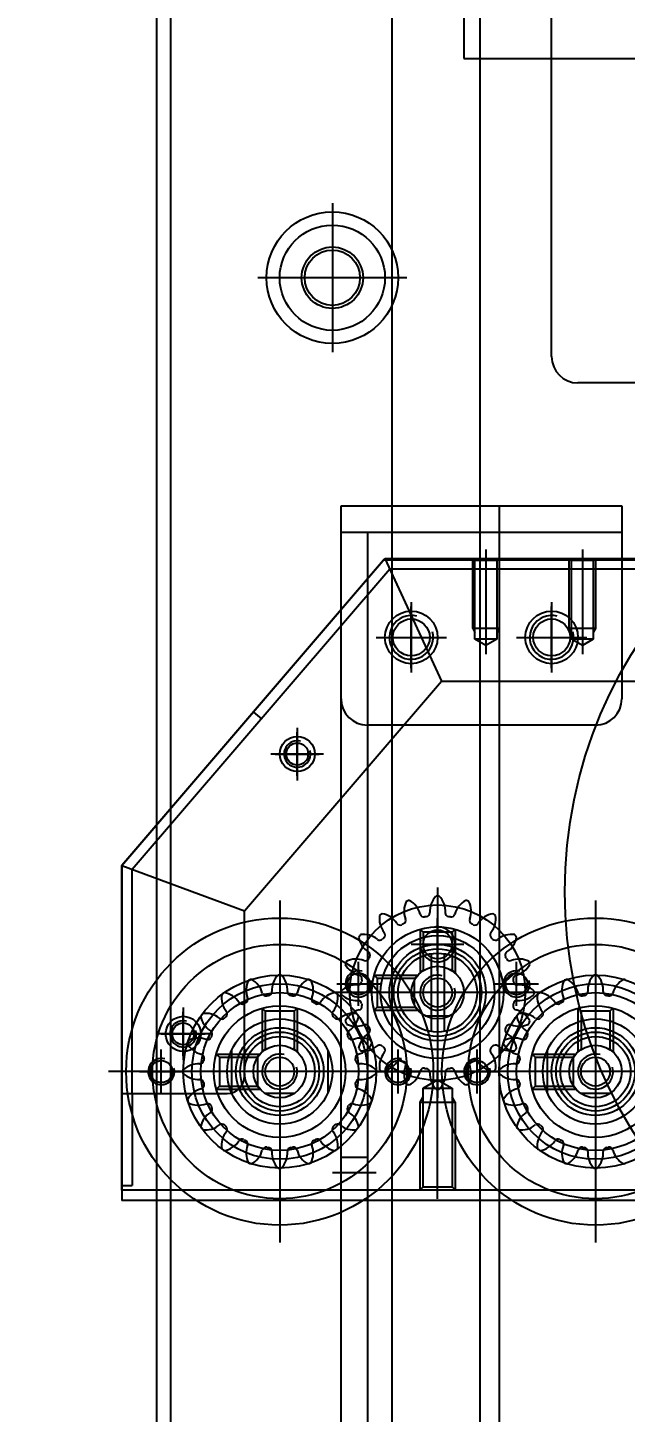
# Model space of a CAD drawing. Header units: inches. Extents: x 0 to 77285, y -118 to 40065.
# Drawn here: x 14636.9 to 14705, y 25971.2 to 26129.1 of the extents above; entities that cross this region are included whole.
import ezdxf

# ---------------------------------------------------------------- set-up
doc = ezdxf.new("R2010")
doc.units = ezdxf.units.IN
doc.header["$LTSCALE"] = 5
doc.header["$MEASUREMENT"] = 0
doc.layers.add('A', color=8, linetype='Continuous')
doc.styles.add('SCI', font='')
doc.styles.get('SCI').set_extended_font_data('Gulim')
doc.dimstyles.new('SCH', dxfattribs={"dimtxt": 2.5, "dimasz": 2, "dimexe": 1.25, "dimexo": 0.625, "dimtad": 1, "dimdec": 8, "dimtxsty": 'SCI', "dimcen": 2.5, "dimclrd": 4, "dimclre": 4, "dimclrt": 7, "dimadec": 8, "dimazin": 2, "dimtfac": 1, "dimtdec": 8, "dimtmove": 0, "dimatfit": 3, "dimfxl": 1, "dimarcsym": 0})

# ---------------------------------------------------------------- blocks, each defined once
blk = doc.blocks.new('A$Cc399747e')
at = {"ltscale": 5}
for p, q in [((2630.19, 1381), (2630.19, 71)), ((2631.79, 1381), (2631.79, 71)), ((2604.99, 71), (2604.99, 1111)), ((2594.99, 71), (2594.99, 1096)), ((2611.79, 167.5), (2611.79, 184.5)), ((2603.29, 176), (2620.29, 176)), ((2596.79, 151), (2263.79, 151)), ((2596.79, 76), (2596.79, 151))]:
    blk.add_line(p, q, dxfattribs=at)
at = {"ltscale": 1.5}
for p, q in [((2607.79, 205), (2607.79, 342)), ((2610.79, 342), (2610.79, 202)), ((2592.79, 202), (2592.79, 337)), ((2611.79, 278), (2606.79, 278)), ((2610.79, 276.25), (2607.79, 276.25)), ((2599.79, 255), (2599.79, 249)), ((2596.79, 252), (2602.79, 252)), ((2581.79, 227), (2592.79, 227)), ((2592.79, 227), (2607.79, 227)), ((2578.79, 202), (2578.79, 224)), ((2586.79, 213), (2586.79, 221)), ((2602.79, 213), (2602.79, 221)), ((2590.79, 217), (2582.79, 217)), ((2606.79, 217), (2598.79, 217)), ((2592.79, 205), (2578.79, 205)), ((2610.79, 205), (2592.79, 205)), ((2610.79, 202), (2578.79, 202))]:
    blk.add_line(p, q, dxfattribs=at)
for p, q in [((2581.79, 247), (2581.79, 286)), ((2617.79, 247), (2617.79, 286)), ((2599.79, 281), (2599.79, 266.45)), ((1627.79, 280), (2635.79, 280)), ((2581.79, 253.5), (2581.79, 279.5)), ((2581.79, 253.5), (2581.79, 279.5)), ((2598.14, 279.65), (2597.79, 280)), ((2597.79, 270), (2597.79, 280)), ((2601.44, 279.65), (2598.14, 279.65)), ((2598.14, 268.4), (2598.14, 279.65)), ((2601.79, 280), (2601.44, 279.65)), ((2601.44, 279.65), (2601.44, 268.4)), ((2601.79, 280), (2601.79, 270)), ((2617.79, 253.5), (2617.79, 279.5)), ((2617.79, 253.5), (2617.79, 279.5)), ((2635.79, 279.5), (2634.59, 279.5)), ((2634.59, 269), (2634.59, 279.5)), ((2635.79, 280), (2635.79, 243)), ((2635.79, 279.5), (2635.79, 243)), ((2581.79, 254.5), (2581.79, 278.5)), ((2617.79, 254.5), (2617.79, 278.5)), ((2597.79, 270), (2598.14, 269.39)), ((2601.79, 270), (2597.79, 270)), ((2601.79, 270), (2601.44, 269.39)), ((2580.13, 269), (2583.45, 269)), ((2589.02, 268.5), (2584.03, 268.5)), ((2584.38, 268.15), (2584.03, 268.5)), ((2587.29, 264.1), (2587.29, 268.9)), ((2589.02, 268.5), (2588.67, 268.15)), ((2595.29, 269), (2595.29, 264)), ((2599.79, 267.45), (2598.14, 268.4)), ((2601.44, 268.4), (2598.14, 268.4)), ((2599.79, 245.5), (2599.79, 269.5)), ((2601.44, 268.4), (2599.79, 267.45)), ((2604.29, 269), (2604.29, 264)), ((2612.29, 264.1), (2612.29, 268.9)), ((2616.13, 269), (2619.45, 269)), ((2625.02, 268.5), (2620.03, 268.5)), ((2620.38, 268.15), (2620.03, 268.5)), ((2623.29, 264.1), (2623.29, 268.9)), ((2635.79, 269), (2623.79, 269)), ((2625.02, 268.5), (2624.67, 268.15)), ((2631.29, 269), (2631.29, 264)), ((2634.59, 269), (2634.59, 243.44)), ((2584.29, 268.16), (2584.29, 264.84)), ((2584.38, 268.02), (2584.38, 268.15)), ((2588.67, 268.15), (2584.38, 268.15)), ((2588.67, 264.85), (2588.67, 268.15)), ((2620.29, 268.16), (2620.29, 264.84)), ((2620.38, 268.02), (2620.38, 268.15)), ((2624.67, 268.15), (2620.38, 268.15)), ((2621.79, 267), (2621.79, 248.18)), ((2624.67, 264.85), (2624.67, 268.15)), ((2562.29, 266.5), (2601.29, 266.5)), ((2568.79, 266.5), (2594.79, 266.5)), ((2568.79, 266.5), (2594.79, 266.5)), ((2569.79, 266.5), (2593.79, 266.5)), ((2597.79, 266.5), (2592.79, 266.5)), ((2598.29, 266.5), (2637.29, 266.5)), ((2606.79, 266.5), (2601.79, 266.5)), ((2604.79, 266.5), (2630.79, 266.5)), ((2604.79, 266.5), (2630.79, 266.5)), ((2605.79, 266.5), (2629.79, 266.5)), ((2633.79, 266.5), (2628.79, 266.5)), ((2628.79, 259.2), (2628.79, 265.2)), ((2579.79, 259.27), (2579.79, 264.26)), ((2580.14, 263.91), (2579.79, 264.26)), ((2580.14, 263.91), (2580.27, 263.91)), ((2580.14, 259.62), (2580.14, 263.91)), ((2583.31, 263.91), (2583.44, 263.91)), ((2583.44, 263.91), (2583.79, 264.26)), ((2583.44, 259.62), (2583.44, 263.91)), ((2583.79, 259.27), (2583.79, 264.26)), ((2584.38, 264.85), (2584.03, 264.5)), ((2589.02, 264.5), (2584.03, 264.5)), ((2584.38, 264.85), (2584.38, 264.98)), ((2588.67, 264.85), (2584.38, 264.85)), ((2589.02, 264.5), (2588.67, 264.85)), ((2599.79, 250), (2599.79, 265)), ((2615.79, 259.27), (2615.79, 264.26)), ((2616.14, 263.91), (2615.79, 264.26)), ((2616.14, 263.91), (2616.27, 263.91)), ((2616.14, 259.62), (2616.14, 263.91)), ((2619.31, 263.91), (2619.44, 263.91)), ((2619.44, 263.91), (2619.79, 264.26)), ((2619.44, 259.62), (2619.44, 263.91)), ((2619.79, 259.27), (2619.79, 264.26)), ((2620.38, 264.85), (2620.03, 264.5)), ((2625.02, 264.5), (2620.03, 264.5)), ((2620.38, 264.85), (2620.38, 264.98)), ((2624.67, 264.85), (2620.38, 264.85)), ((2625.02, 264.5), (2624.67, 264.85)), ((2628.79, 264.7), (2628.79, 259.7)), ((2599.79, 252), (2599.79, 263)), ((2625.79, 262.2), (2631.79, 262.2)), ((2631.29, 262.2), (2626.29, 262.2)), ((2599.04, 253.06), (2599.04, 261.94)), ((2600.54, 253.06), (2600.54, 261.94)), ((2579.79, 259.27), (2580.14, 259.62)), ((2580.14, 259.62), (2583.44, 259.62)), ((2583.79, 259.27), (2583.44, 259.62)), ((2590.79, 259), (2590.79, 254)), ((2601.22, 260.14), (2598.37, 260.14)), ((2607.02, 259.5), (2602.03, 259.5)), ((2602.38, 259.15), (2602.03, 259.5)), ((2602.38, 259.02), (2602.38, 259.15)), ((2606.67, 259.15), (2602.38, 259.15)), ((2602.43, 258.92), (2602.43, 256.08)), ((2607.02, 259.5), (2606.67, 259.15)), ((2606.67, 255.85), (2606.67, 259.15)), ((2608.79, 259), (2608.79, 254)), ((2615.79, 259.27), (2616.14, 259.62)), ((2616.14, 259.62), (2619.44, 259.62)), ((2619.79, 259.27), (2619.44, 259.62)), ((2587.79, 257.5), (2611.79, 257.5)), ((2592.29, 257.5), (2607.29, 257.5)), ((2594.29, 257.5), (2605.29, 257.5)), ((2593.29, 256.5), (2588.29, 256.5)), ((2602.38, 255.85), (2602.03, 255.5)), ((2602.38, 255.85), (2602.38, 255.98)), ((2606.67, 255.85), (2602.38, 255.85)), ((2611.29, 256.5), (2606.29, 256.5)), ((2607.02, 255.5), (2606.67, 255.85)), ((2597.79, 250.27), (2597.79, 255.26)), ((2598.14, 254.91), (2597.79, 255.26)), ((2598.14, 254.91), (2598.27, 254.91)), ((2598.14, 250.62), (2598.14, 254.91)), ((2601.31, 254.91), (2601.44, 254.91)), ((2601.44, 254.91), (2601.79, 255.26)), ((2601.44, 250.62), (2601.44, 254.91)), ((2601.79, 250.27), (2601.79, 255.26)), ((2607.02, 255.5), (2602.03, 255.5)), ((2597.79, 250.27), (2598.14, 250.62)), ((2598.14, 250.62), (2601.44, 250.62)), ((2601.79, 250.27), (2601.44, 250.62)), ((2621.79, 248.18), (2599.35, 222)), ((2635.79, 243), (2621.79, 248.18)), ((2634.59, 243.44), (2605.24, 209.2)), ((2635.79, 243), (2605.79, 208)), ((2635.79, 243), (2605.79, 208)), ((2615.79, 227.3), (2615.79, 233.3)), ((2615.79, 232.8), (2615.79, 227.8)), ((2612.79, 230.3), (2618.79, 230.3)), ((2618.29, 230.3), (2613.29, 230.3)), ((2620.79, 225.51), (2619.88, 226.29)), ((2599.35, 222), (2575.79, 222)), ((2605.79, 208), (2599.35, 222)), ((2586.79, 220.5), (2586.79, 213.5)), ((2602.79, 220.5), (2602.79, 213.5)), ((2582.04, 217.2), (2583.29, 217.92)), ((2583.29, 207), (2583.29, 218.92)), ((2583.29, 217.92), (2584.54, 217.2)), ((2593.04, 217.2), (2594.29, 217.92)), ((2594.29, 207), (2594.29, 218.92)), ((2594.29, 217.92), (2595.54, 217.2)), ((2581.79, 216), (2582.04, 216.43)), ((2582.04, 208.25), (2582.04, 217.2)), ((2582.04, 217.2), (2584.54, 217.2)), ((2590.29, 217), (2583.29, 217)), ((2584.54, 217.2), (2584.54, 208.25)), ((2584.79, 216), (2584.54, 216.43)), ((2592.79, 216), (2593.04, 216.43)), ((2593.04, 208.25), (2593.04, 217.2)), ((2593.04, 217.2), (2595.54, 217.2)), ((2595.54, 217.2), (2595.54, 208.25)), ((2595.79, 216), (2595.54, 216.43)), ((2606.29, 217), (2599.29, 217)), ((2581.79, 208), (2581.79, 216)), ((2581.79, 216), (2584.79, 216)), ((2584.79, 216), (2584.79, 208)), ((2592.79, 208), (2592.79, 216)), ((2592.79, 216), (2595.79, 216)), ((2595.79, 216), (2595.79, 208)), ((2605.24, 209.2), (2573.79, 209.2)), ((2605.79, 208), (1657.79, 208)), ((2605.79, 208), (2573.79, 208)), ((2581.79, 208), (2582.04, 208.25)), ((2582.04, 208.25), (2584.54, 208.25)), ((2584.54, 208.25), (2584.79, 208)), ((2592.79, 208), (2593.04, 208.25)), ((2593.04, 208.25), (2595.54, 208.25)), ((2595.54, 208.25), (2595.79, 208)), ((2611.79, 169), (2611.79, 183)), ((2604.79, 176), (2618.79, 176))]:
    blk.add_line(p, q)
at = {"ltscale": 4}
for p, q in [((1627.79, 281.2), (2635.79, 281.2)), ((2635.79, 243), (2635.79, 281.2)), ((1627.79, 280), (2635.79, 280)), ((2605.96, 208.2), (2635.79, 243)), ((2575.29, 208.2), (2605.96, 208.2)), ((2491.79, 188), (2583.79, 188)), ((2586.79, 185), (2586.79, 39))]:
    blk.add_line(p, q, dxfattribs=at)
for centre, radius in [((2533.29, 246), 52), ((2533.29, 246), 52), ((2581.79, 266.5), 17.5), ((2617.79, 266.5), 17.5), ((2581.79, 266.5), 14.5), ((2617.79, 266.5), 14.5), ((2581.79, 266.5), 11), ((2581.79, 266.5), 10), ((2617.79, 266.5), 11), ((2617.79, 266.5), 10), ((2581.79, 266.5), 9), ((2617.79, 266.5), 9), ((2581.79, 266.5), 7.5), ((2617.79, 266.5), 7.5), ((2581.79, 266.5), 6), ((2581.79, 266.5), 5), ((2617.79, 266.5), 6), ((2617.79, 266.5), 5), ((2581.79, 266.5), 4.5), ((2581.79, 266.5), 4), ((2617.79, 266.5), 4.5), ((2617.79, 266.5), 4), ((2581.79, 266.5), 3), ((2581.79, 266.5), 3), ((2617.79, 266.5), 3), ((2617.79, 266.5), 3), ((2581.79, 266.5), 1.65), ((2599.79, 257.5), 10), ((2595.29, 266.5), 1.25), ((2604.29, 266.5), 1.25), ((2617.79, 266.5), 1.65), ((2631.29, 266.5), 1.25), ((2599.79, 257.5), 7.5), ((2599.79, 257.5), 6.5), ((2599.79, 257.5), 5.5), ((2599.79, 257.5), 5), ((2628.79, 262.2), 1.25), ((2599.79, 257.5), 4.5), ((2599.79, 257.5), 4.5), ((2599.79, 257.5), 3), ((2599.79, 257.5), 3), ((2599.79, 257.5), 1.65), ((2590.79, 256.5), 1.25), ((2608.79, 256.5), 1.25), ((2615.79, 230.3), 1.25), ((2586.79, 217), 2.1), ((2602.79, 217), 2.1), ((2611.79, 176), 6), ((2611.79, 176), 3.15)]:
    blk.add_circle(centre, radius)
for centre in [(2628.79, 262.2), (2615.79, 230.3)]:
    blk.add_circle(centre, 2, dxfattribs=at)
at = {"ltscale": 1.5}
for centre, radius in [((2599.79, 252), 1.65), ((2586.79, 217), 3), ((2602.79, 217), 3)]:
    blk.add_circle(centre, radius, dxfattribs=at)
at = {"ltscale": 5}
for radius in [7.5, 3.5]:
    blk.add_circle((2611.79, 176), radius, dxfattribs=at)
for centre, radius, start, end in [((2581.79, 266.5), 11, 107.0506, 108), ((2577.4, 274.81), 2.5, 14.8421, 62.1345), ((2583.4, 275.76), 2.5, 135.8655, 183.1579), ((2581.79, 266.5), 11, 90, 90.9494), ((2581.79, 266.5), 11, 89.0506, 90), ((2580.18, 275.76), 2.5, 356.8421, 44.1345), ((2586.19, 274.81), 2.5, 117.8655, 165.1579), ((2581.79, 266.5), 11, 72, 72.9494), ((2581.79, 266.5), 11, 71.0506, 72), ((2583.12, 275.8), 2.5, 338.8421, 26.1345), ((2616.46, 275.8), 2.5, 153.8655, 201.1579), ((2617.79, 266.5), 11, 108, 108.9494), ((2617.79, 266.5), 11, 107.0506, 108), ((2613.4, 274.81), 2.5, 14.8421, 62.1345), ((2619.4, 275.76), 2.5, 135.8655, 183.1579), ((2617.79, 266.5), 11, 90, 90.9494), ((2617.79, 266.5), 11, 89.0506, 90), ((2616.18, 275.76), 2.5, 356.8421, 44.1345), ((2622.19, 274.81), 2.5, 117.8655, 165.1579), ((2617.79, 266.5), 11, 72, 72.9494), ((2617.79, 266.5), 11, 71.0506, 72), ((2619.12, 275.8), 2.5, 338.8421, 26.1345), ((2580.24, 275.56), 0.442, 194.8421, 279.711), ((2581.79, 266.5), 8.75, 99, 99.711), ((2581.79, 266.5), 8.75, 98.289, 99), ((2580.47, 275.6), 0.442, 278.289, 3.1579), ((2583.12, 275.6), 0.442, 176.8421, 261.711), ((2581.79, 266.5), 8.75, 81, 81.711), ((2581.79, 266.5), 8.75, 80.289, 81), ((2583.34, 275.56), 0.442, 260.289, 345.1579), ((2585.86, 274.74), 0.442, 158.8421, 243.711), ((2588.54, 273.04), 2.5, 99.8655, 147.1579), ((2585.93, 274.94), 2.5, 320.8421, 8.1345), ((2581.79, 266.5), 11, 54, 54.9494), ((2581.79, 266.5), 11, 53.0506, 54), ((2613.65, 274.94), 2.5, 171.8655, 219.1579), ((2617.79, 266.5), 11, 126, 126.9494), ((2617.79, 266.5), 11, 125.0506, 126), ((2611.05, 273.04), 2.5, 32.8421, 80.1345), ((2613.72, 274.74), 0.442, 296.289, 21.1579), ((2616.24, 275.56), 0.442, 194.8421, 279.711), ((2617.79, 266.5), 8.75, 99, 99.711), ((2617.79, 266.5), 8.75, 98.289, 99), ((2616.47, 275.6), 0.442, 278.289, 3.1579), ((2619.12, 275.6), 0.442, 176.8421, 261.711), ((2617.79, 266.5), 8.75, 81, 81.711), ((2617.79, 266.5), 8.75, 80.289, 81), ((2619.34, 275.56), 0.442, 260.289, 345.1579), ((2621.86, 274.74), 0.442, 158.8421, 243.711), ((2624.54, 273.04), 2.5, 99.8655, 147.1579), ((2621.93, 274.94), 2.5, 320.8421, 8.1345), ((2617.79, 266.5), 11, 54, 54.9494), ((2617.79, 266.5), 11, 53.0506, 54), ((2581.79, 266.5), 8.75, 63, 63.711), ((2581.79, 266.5), 8.75, 62.289, 63), ((2586.07, 274.64), 0.442, 242.289, 327.1579), ((2588.21, 273.08), 0.442, 140.8421, 225.711), ((2590.23, 270.64), 2.5, 81.8655, 129.1579), ((2581.79, 266.5), 11, 36, 36.9494), ((2617.79, 266.5), 11, 143.0506, 144), ((2609.35, 270.64), 2.5, 50.8421, 98.1345), ((2611.37, 273.08), 0.442, 314.289, 39.1579), ((2613.52, 274.64), 0.442, 212.8421, 297.711), ((2617.79, 266.5), 8.75, 117, 117.711), ((2617.79, 266.5), 8.75, 116.289, 117), ((2617.79, 266.5), 8.75, 63, 63.711), ((2617.79, 266.5), 8.75, 62.289, 63), ((2622.07, 274.64), 0.442, 242.289, 327.1579), ((2624.21, 273.08), 0.442, 140.8421, 225.711), ((2626.23, 270.64), 2.5, 81.8655, 129.1579), ((2617.79, 266.5), 11, 36, 36.9494), ((2581.79, 266.5), 8.75, 45, 45.711), ((2581.79, 266.5), 8.75, 44.289, 45), ((2588.37, 272.92), 0.442, 224.289, 309.1579), ((2588.33, 273.25), 2.5, 302.8421, 350.1345), ((2581.79, 266.5), 11, 35.0506, 36), ((2617.79, 266.5), 11, 144, 144.9494), ((2611.25, 273.25), 2.5, 189.8655, 237.1579), ((2611.21, 272.92), 0.442, 230.8421, 315.711), ((2617.79, 266.5), 8.75, 135, 135.711), ((2617.79, 266.5), 8.75, 134.289, 135), ((2617.79, 266.5), 8.75, 45, 45.711), ((2617.79, 266.5), 8.75, 44.289, 45), ((2624.37, 272.92), 0.442, 224.289, 309.1579), ((2624.33, 273.25), 2.5, 302.8421, 350.1345), ((2617.79, 266.5), 11, 35.0506, 36), ((2589.93, 270.77), 0.442, 122.8421, 207.711), ((2581.79, 266.5), 8.75, 27, 27.711), ((2581.79, 266.5), 8.75, 26.289, 27), ((2590.03, 270.57), 0.442, 206.289, 291.1579), ((2591.09, 267.83), 2.5, 63.8655, 111.1579), ((2581.79, 266.5), 11, 18, 18.9494), ((2617.79, 266.5), 11, 161.0506, 162), ((2608.49, 267.83), 2.5, 68.8421, 116.1345), ((2609.55, 270.57), 0.442, 248.8421, 333.711), ((2609.65, 270.77), 0.442, 332.289, 57.1579), ((2617.79, 266.5), 8.75, 153, 153.711), ((2617.79, 266.5), 8.75, 152.289, 153), ((2625.93, 270.77), 0.442, 122.8421, 207.711), ((2617.79, 266.5), 8.75, 27, 27.711), ((2617.79, 266.5), 8.75, 26.289, 27), ((2626.03, 270.57), 0.442, 206.289, 291.1579), ((2627.09, 267.83), 2.5, 63.8655, 111.1579), ((2617.79, 266.5), 11, 18, 18.9494), ((2581.79, 266.5), 2, 255, 195), ((2590.85, 268.05), 0.442, 104.8421, 189.711), ((2590.1, 270.89), 2.5, 284.8421, 332.1345), ((2581.79, 266.5), 11, 17.0506, 18), ((2601.4, 266.76), 2.5, 135.8655, 183.1579), ((2599.79, 257.5), 11, 90, 90.9494), ((2599.79, 257.5), 11, 89.0506, 90), ((2598.18, 266.76), 2.5, 356.8421, 44.1345), ((2617.79, 266.5), 11, 162, 162.9494), ((2609.49, 270.89), 2.5, 207.8655, 255.1579), ((2608.73, 268.05), 0.442, 350.289, 75.1579), ((2617.79, 266.5), 2, 255, 195), ((2623.79, 267), 2, 90, 180), ((2626.85, 268.05), 0.442, 104.8421, 189.711), ((2626.1, 270.89), 2.5, 284.8421, 332.1345), ((2617.79, 266.5), 11, 17.0506, 18), ((2581.79, 266.5), 8.75, 9, 9.711), ((2581.79, 266.5), 8.75, 8.289, 9), ((2590.89, 267.83), 0.442, 188.289, 273.1579), ((2591.05, 264.89), 2.5, 45.8655, 93.1579), ((2595.29, 266.5), 1.5, 255, 195), ((2598.46, 266.8), 2.5, 153.8655, 201.1579), ((2599.79, 257.5), 11, 108, 108.9494), ((2599.79, 257.5), 11, 107.0506, 108), ((2595.4, 265.81), 2.5, 14.8421, 62.1345), ((2604.19, 265.81), 2.5, 117.8655, 165.1579), ((2604.29, 266.5), 1.5, 255, 195), ((2599.79, 257.5), 11, 72, 72.9494), ((2599.79, 257.5), 11, 71.0506, 72), ((2601.12, 266.8), 2.5, 338.8421, 26.1345), ((2608.53, 264.89), 2.5, 86.8421, 134.1345), ((2608.7, 267.83), 0.442, 266.8421, 351.711), ((2617.79, 266.5), 8.75, 171, 171.711), ((2617.79, 266.5), 8.75, 170.289, 171), ((2617.79, 266.5), 8.75, 9, 9.711), ((2617.79, 266.5), 8.75, 8.289, 9), ((2626.89, 267.83), 0.442, 188.289, 273.1579), ((2627.05, 264.89), 2.5, 45.8655, 93.1579), ((2631.29, 266.5), 1.5, 255, 195), ((2581.79, 266.5), 8.75, 351, 351.711), ((2590.89, 265.18), 0.442, 86.8421, 171.711), ((2591.05, 268.11), 2.5, 266.8421, 314.1345), ((2581.79, 266.5), 11, 360, 0.9494), ((2581.79, 266.5), 11, 359.0506, 0), ((2595.65, 265.94), 2.5, 171.8655, 219.1579), ((2599.79, 257.5), 11, 126, 126.9494), ((2599.79, 257.5), 11, 125.0506, 126), ((2593.05, 264.04), 2.5, 32.8421, 80.1345), ((2595.52, 265.64), 0.442, 212.8421, 297.711), ((2599.79, 257.5), 8.75, 117, 117.711), ((2599.79, 257.5), 8.75, 116.289, 117), ((2595.72, 265.74), 0.442, 296.289, 21.1579), ((2598.24, 266.56), 0.442, 194.8421, 279.711), ((2599.79, 257.5), 8.75, 99, 99.711), ((2599.79, 257.5), 8.75, 98.289, 99), ((2598.47, 266.6), 0.442, 278.289, 3.1579), ((2601.12, 266.6), 0.442, 176.8421, 261.711), ((2599.79, 257.5), 8.75, 81, 81.711), ((2599.79, 257.5), 8.75, 80.289, 81), ((2601.34, 266.56), 0.442, 260.289, 345.1579), ((2603.86, 265.74), 0.442, 158.8421, 243.711), ((2599.79, 257.5), 8.75, 63, 63.711), ((2599.79, 257.5), 8.75, 62.289, 63), ((2604.07, 265.64), 0.442, 242.289, 327.1579), ((2606.54, 264.04), 2.5, 99.8655, 147.1579), ((2603.93, 265.94), 2.5, 320.8421, 8.1345), ((2599.79, 257.5), 11, 54, 54.9494), ((2599.79, 257.5), 11, 53.0506, 54), ((2617.79, 266.5), 11, 179.0506, 180), ((2617.79, 266.5), 11, 180, 180.9494), ((2608.53, 268.11), 2.5, 225.8655, 273.1579), ((2608.7, 265.18), 0.442, 8.289, 93.1579), ((2617.79, 266.5), 8.75, 188.289, 189), ((2617.79, 266.5), 8.75, 351, 351.711), ((2626.89, 265.18), 0.442, 86.8421, 171.711), ((2627.05, 268.11), 2.5, 266.8421, 314.1345), ((2617.79, 266.5), 11, 360, 0.9494), ((2617.79, 266.5), 11, 359.0506, 0), ((2590.85, 264.95), 0.442, 170.289, 255.1579), ((2581.79, 266.5), 8.75, 350.289, 351), ((2590.1, 262.11), 2.5, 27.8655, 75.1579), ((2599.79, 257.5), 11, 144, 144.9494), ((2593.25, 264.25), 2.5, 189.8655, 237.1579), ((2599.79, 257.5), 11, 143.0506, 144), ((2591.35, 261.64), 2.5, 50.8421, 98.1345), ((2593.21, 263.92), 0.442, 230.8421, 315.711), ((2599.79, 257.5), 8.75, 135, 135.711), ((2599.79, 257.5), 8.75, 134.289, 135), ((2593.37, 264.08), 0.442, 314.289, 39.1579), ((2606.21, 264.08), 0.442, 140.8421, 225.711), ((2599.79, 257.5), 8.75, 45, 45.711), ((2599.79, 257.5), 8.75, 44.289, 45), ((2606.37, 263.92), 0.442, 224.289, 309.1579), ((2608.23, 261.64), 2.5, 81.8655, 129.1579), ((2609.49, 262.11), 2.5, 104.8421, 152.1345), ((2606.33, 264.25), 2.5, 302.8421, 350.1345), ((2599.79, 257.5), 11, 36, 36.9494), ((2599.79, 257.5), 11, 35.0506, 36), ((2608.73, 264.95), 0.442, 284.8421, 9.711), ((2617.79, 266.5), 8.75, 189, 189.711), ((2626.85, 264.95), 0.442, 170.289, 255.1579), ((2617.79, 266.5), 8.75, 350.289, 351), ((2626.1, 262.11), 2.5, 27.8655, 75.1579), ((2628.79, 262.2), 1.5, 255, 195), ((2589.93, 262.23), 0.442, 152.289, 237.1579), ((2581.79, 266.5), 8.75, 332.289, 333), ((2581.79, 266.5), 8.75, 333, 333.711), ((2590.03, 262.43), 0.442, 68.8421, 153.711), ((2591.09, 265.17), 2.5, 248.8421, 296.1345), ((2591.65, 261.77), 0.442, 332.289, 57.1579), ((2581.79, 266.5), 11, 341.0506, 342), ((2581.79, 266.5), 11, 342, 342.9494), ((2617.79, 266.5), 11, 197.0506, 198), ((2617.79, 266.5), 11, 198, 198.9494), ((2608.49, 265.17), 2.5, 243.8655, 291.1579), ((2607.93, 261.77), 0.442, 122.8421, 207.711), ((2609.55, 262.43), 0.442, 26.289, 111.1579), ((2609.65, 262.23), 0.442, 302.8421, 27.711), ((2617.79, 266.5), 8.75, 206.289, 207), ((2617.79, 266.5), 8.75, 207, 207.711), ((2625.93, 262.23), 0.442, 152.289, 237.1579), ((2617.79, 266.5), 8.75, 332.289, 333), ((2617.79, 266.5), 8.75, 333, 333.711), ((2626.03, 262.43), 0.442, 68.8421, 153.711), ((2627.09, 265.17), 2.5, 248.8421, 296.1345), ((2617.79, 266.5), 11, 341.0506, 342), ((2617.79, 266.5), 11, 342, 342.9494), ((2588.37, 260.08), 0.442, 50.8421, 135.711), ((2599.79, 257.5), 11, 162, 162.9494), ((2591.49, 261.89), 2.5, 207.8655, 255.1579), ((2599.79, 257.5), 11, 161.0506, 162), ((2590.49, 258.83), 2.5, 68.8421, 116.1345), ((2588.33, 259.75), 2.5, 9.8655, 57.1579), ((2591.55, 261.57), 0.442, 248.8421, 333.711), ((2599.79, 257.5), 8.75, 153, 153.711), ((2599.79, 257.5), 8.75, 152.289, 153), ((2599.79, 257.5), 8.75, 27, 27.711), ((2599.79, 257.5), 8.75, 26.289, 27), ((2608.03, 261.57), 0.442, 206.289, 291.1579), ((2609.09, 258.83), 2.5, 63.8655, 111.1579), ((2608.1, 261.89), 2.5, 284.8421, 332.1345), ((2611.25, 259.75), 2.5, 122.8421, 170.1345), ((2599.79, 257.5), 11, 18, 18.9494), ((2599.79, 257.5), 11, 17.0506, 18), ((2611.21, 260.08), 0.442, 44.289, 129.1579), ((2624.37, 260.08), 0.442, 50.8421, 135.711), ((2624.33, 259.75), 2.5, 9.8655, 57.1579), ((2588.21, 259.92), 0.442, 134.289, 219.1579), ((2585.93, 258.06), 2.5, 351.8655, 39.1579), ((2581.79, 266.5), 8.75, 314.289, 315), ((2581.79, 266.5), 8.75, 315, 315.711), ((2590.23, 262.36), 2.5, 230.8421, 278.1345), ((2581.79, 266.5), 11, 323.0506, 324), ((2581.79, 266.5), 11, 324, 324.9494), ((2590.73, 259.05), 0.442, 350.289, 75.1579), ((2599.79, 257.5), 8.75, 171, 171.711), ((2599.79, 257.5), 8.75, 170.289, 171), ((2599.79, 257.5), 2, 255, 195), ((2608.85, 259.05), 0.442, 104.8421, 189.711), ((2599.79, 257.5), 8.75, 9, 9.711), ((2599.79, 257.5), 8.75, 8.289, 9), ((2617.79, 266.5), 11, 215.0506, 216), ((2617.79, 266.5), 11, 216, 216.9494), ((2609.35, 262.36), 2.5, 261.8655, 309.1579), ((2613.65, 258.06), 2.5, 140.8421, 188.1345), ((2617.79, 266.5), 8.75, 224.289, 225), ((2617.79, 266.5), 8.75, 225, 225.711), ((2611.37, 259.92), 0.442, 320.8421, 45.711), ((2624.21, 259.92), 0.442, 134.289, 219.1579), ((2621.93, 258.06), 2.5, 351.8655, 39.1579), ((2617.79, 266.5), 8.75, 314.289, 315), ((2617.79, 266.5), 8.75, 315, 315.711), ((2626.23, 262.36), 2.5, 230.8421, 278.1345), ((2617.79, 266.5), 11, 323.0506, 324), ((2617.79, 266.5), 11, 324, 324.9494), ((2577.4, 258.19), 2.5, 297.8655, 345.1579), ((2580.24, 257.44), 0.442, 80.289, 165.1579), ((2581.79, 266.5), 8.75, 260.289, 261), ((2581.79, 266.5), 8.75, 261, 261.711), ((2580.47, 257.4), 0.442, 356.8421, 81.711), ((2583.4, 257.24), 2.5, 176.8421, 224.1345), ((2580.18, 257.24), 2.5, 315.8655, 3.1579), ((2583.12, 257.4), 0.442, 98.289, 183.1579), ((2581.79, 266.5), 8.75, 278.289, 279), ((2581.79, 266.5), 8.75, 279, 279.711), ((2583.34, 257.44), 0.442, 14.8421, 99.711), ((2586.19, 258.19), 2.5, 194.8421, 242.1345), ((2583.12, 257.2), 2.5, 333.8655, 21.1579), ((2585.86, 258.26), 0.442, 116.289, 201.1579), ((2581.79, 266.5), 8.75, 296.289, 297), ((2581.79, 266.5), 8.75, 297, 297.711), ((2586.07, 258.36), 0.442, 32.8421, 117.711), ((2588.54, 259.96), 2.5, 212.8421, 260.1345), ((2581.79, 266.5), 11, 305.0506, 306), ((2581.79, 266.5), 11, 306, 306.9494), ((2590.53, 255.89), 2.5, 86.8421, 134.1345), ((2599.79, 257.5), 11, 179.0506, 180), ((2599.79, 257.5), 11, 180, 180.9494), ((2590.53, 259.11), 2.5, 225.8655, 273.1579), ((2590.79, 256.5), 1.5, 255, 195), ((2590.7, 258.83), 0.442, 266.8421, 351.711), ((2608.79, 256.5), 1.5, 255, 195), ((2608.89, 258.83), 0.442, 188.289, 273.1579), ((2609.05, 255.89), 2.5, 45.8655, 93.1579), ((2609.05, 259.11), 2.5, 266.8421, 314.1345), ((2599.79, 257.5), 11, 360, 0.9494), ((2599.79, 257.5), 11, 359.0506, 0), ((2617.79, 266.5), 11, 233.0506, 234), ((2617.79, 266.5), 11, 234, 234.9494), ((2611.05, 259.96), 2.5, 279.8655, 327.1579), ((2613.52, 258.36), 0.442, 62.289, 147.1579), ((2617.79, 266.5), 8.75, 242.289, 243), ((2617.79, 266.5), 8.75, 243, 243.711), ((2613.72, 258.26), 0.442, 338.8421, 63.711), ((2616.46, 257.2), 2.5, 158.8421, 206.1345), ((2613.4, 258.19), 2.5, 297.8655, 345.1579), ((2616.24, 257.44), 0.442, 80.289, 165.1579), ((2617.79, 266.5), 8.75, 260.289, 261), ((2617.79, 266.5), 8.75, 261, 261.711), ((2616.47, 257.4), 0.442, 356.8421, 81.711), ((2619.4, 257.24), 2.5, 176.8421, 224.1345), ((2616.18, 257.24), 2.5, 315.8655, 3.1579), ((2619.12, 257.4), 0.442, 98.289, 183.1579), ((2617.79, 266.5), 8.75, 278.289, 279), ((2617.79, 266.5), 8.75, 279, 279.711), ((2619.34, 257.44), 0.442, 14.8421, 99.711), ((2622.19, 258.19), 2.5, 194.8421, 242.1345), ((2619.12, 257.2), 2.5, 333.8655, 21.1579), ((2621.86, 258.26), 0.442, 116.289, 201.1579), ((2617.79, 266.5), 8.75, 296.289, 297), ((2617.79, 266.5), 8.75, 297, 297.711), ((2622.07, 258.36), 0.442, 32.8421, 117.711), ((2624.54, 259.96), 2.5, 212.8421, 260.1345), ((2617.79, 266.5), 11, 305.0506, 306), ((2617.79, 266.5), 11, 306, 306.9494), ((2581.79, 266.5), 11, 252, 252.9494), ((2581.79, 266.5), 11, 287.0506, 288), ((2581.79, 266.5), 11, 288, 288.9494), ((2590.7, 256.18), 0.442, 8.289, 93.1579), ((2590.73, 255.95), 0.442, 284.8421, 9.711), ((2599.79, 257.5), 8.75, 188.289, 189), ((2599.79, 257.5), 8.75, 189, 189.711), ((2608.85, 255.95), 0.442, 170.289, 255.1579), ((2599.79, 257.5), 8.75, 350.289, 351), ((2599.79, 257.5), 8.75, 351, 351.711), ((2608.89, 256.18), 0.442, 86.8421, 171.711), ((2617.79, 266.5), 11, 251.0506, 252), ((2617.79, 266.5), 11, 252, 252.9494), ((2617.79, 266.5), 11, 287.0506, 288), ((2617.79, 266.5), 11, 288, 288.9494), ((2581.79, 266.5), 11, 269.0506, 270), ((2581.79, 266.5), 11, 270, 270.9494), ((2591.49, 253.11), 2.5, 104.8421, 152.1345), ((2599.79, 257.5), 11, 197.0506, 198), ((2608.1, 253.11), 2.5, 27.8655, 75.1579), ((2599.79, 257.5), 11, 342, 342.9494), ((2617.79, 266.5), 11, 269.0506, 270), ((2617.79, 266.5), 11, 270, 270.9494), ((2599.79, 257.5), 11, 198, 198.9494), ((2590.49, 256.17), 2.5, 243.8655, 291.1579), ((2593.25, 250.75), 2.5, 122.8421, 170.1345), ((2591.55, 253.43), 0.442, 26.289, 111.1579), ((2591.65, 253.23), 0.442, 302.8421, 27.711), ((2599.79, 257.5), 8.75, 206.289, 207), ((2599.79, 257.5), 8.75, 207, 207.711), ((2607.93, 253.23), 0.442, 152.289, 237.1579), ((2599.79, 257.5), 8.75, 332.289, 333), ((2599.79, 257.5), 8.75, 333, 333.711), ((2608.03, 253.43), 0.442, 68.8421, 153.711), ((2606.33, 250.75), 2.5, 9.8655, 57.1579), ((2609.09, 256.17), 2.5, 248.8421, 296.1345), ((2599.79, 257.5), 11, 341.0506, 342), ((2599.79, 257.5), 11, 215.0506, 216), ((2599.79, 257.5), 11, 216, 216.9494), ((2591.35, 253.36), 2.5, 261.8655, 309.1579), ((2593.21, 251.08), 0.442, 44.289, 129.1579), ((2599.79, 257.5), 8.75, 224.289, 225), ((2599.79, 257.5), 8.75, 225, 225.711), ((2593.37, 250.92), 0.442, 320.8421, 45.711), ((2606.21, 250.92), 0.442, 134.289, 219.1579), ((2599.79, 257.5), 8.75, 314.289, 315), ((2599.79, 257.5), 8.75, 315, 315.711), ((2606.37, 251.08), 0.442, 50.8421, 135.711), ((2608.23, 253.36), 2.5, 230.8421, 278.1345), ((2599.79, 257.5), 11, 323.0506, 324), ((2599.79, 257.5), 11, 324, 324.9494), ((2595.65, 249.06), 2.5, 140.8421, 188.1345), ((2593.05, 250.96), 2.5, 279.8655, 327.1579), ((2595.52, 249.36), 0.442, 62.289, 147.1579), ((2599.79, 257.5), 8.75, 242.289, 243), ((2599.79, 257.5), 8.75, 243, 243.711), ((2595.72, 249.26), 0.442, 338.8421, 63.711), ((2603.86, 249.26), 0.442, 116.289, 201.1579), ((2599.79, 257.5), 8.75, 296.289, 297), ((2599.79, 257.5), 8.75, 297, 297.711), ((2604.07, 249.36), 0.442, 32.8421, 117.711), ((2606.54, 250.96), 2.5, 212.8421, 260.1345), ((2603.93, 249.06), 2.5, 351.8655, 39.1579), ((2599.79, 257.5), 11, 233.0506, 234), ((2599.79, 257.5), 11, 234, 234.9494), ((2598.46, 248.2), 2.5, 158.8421, 206.1345), ((2595.4, 249.19), 2.5, 297.8655, 345.1579), ((2598.24, 248.44), 0.442, 80.289, 165.1579), ((2599.79, 257.5), 8.75, 260.289, 261), ((2599.79, 257.5), 8.75, 261, 261.711), ((2598.47, 248.4), 0.442, 356.8421, 81.711), ((2601.4, 248.24), 2.5, 176.8421, 224.1345), ((2598.18, 248.24), 2.5, 315.8655, 3.1579), ((2601.12, 248.4), 0.442, 98.289, 183.1579), ((2599.79, 257.5), 8.75, 278.289, 279), ((2599.79, 257.5), 8.75, 279, 279.711), ((2601.34, 248.44), 0.442, 14.8421, 99.711), ((2604.19, 249.19), 2.5, 194.8421, 242.1345), ((2601.12, 248.2), 2.5, 333.8655, 21.1579), ((2599.79, 257.5), 11, 305.0506, 306), ((2599.79, 257.5), 11, 306, 306.9494), ((2599.79, 257.5), 11, 251.0506, 252), ((2599.79, 257.5), 11, 252, 252.9494), ((2599.79, 257.5), 11, 269.0506, 270), ((2599.79, 257.5), 11, 270, 270.9494), ((2599.79, 257.5), 11, 287.0506, 288), ((2599.79, 257.5), 11, 288, 288.9494), ((2615.79, 230.3), 1.5, 255, 195), ((2586.79, 217), 2.5, 255, 195), ((2602.79, 217), 2.5, 255, 195)]:
    blk.add_arc(centre, radius, start, end)
at = {"ltscale": 1.5}
for centre, radius, start, end in [((2599.79, 252), 2, 345, 285), ((2581.79, 224), 3, 90, 180), ((2607.79, 224), 3, 0, 90)]:
    blk.add_arc(centre, radius, start, end, dxfattribs=at)
at = {"ltscale": 4}
blk.add_arc((2583.79, 185), 3, 0, 90, dxfattribs=at)
blk = doc.blocks.new('*D366')
at = {"color": 4, "lineweight": -2, "transparency": 16777216}
for p, q in [((12554.65, 23925.55), (12554.65, 28076.14)), ((17979.65, 23925.05), (17979.65, 28076.14)), ((12714.65, 27976.14), (17819.65, 27976.14))]:
    blk.add_line(p, q, dxfattribs=at)
at = {"color": 4, "transparency": 16777216}
for points in [[(12714.65, 28002.81), (12714.65, 27949.48), (12554.65, 27976.14)], [(17819.65, 28002.81), (17819.65, 27949.48), (17979.65, 27976.14)]]:
    blk.add_solid(points, dxfattribs=at)
at = {"layer": 'Defpoints', "color": 0, "transparency": 16777216}
for p in [(17979.65, 27976.14), (12554.65, 23875.55), (17979.65, 23875.05)]:
    blk.add_point(p, dxfattribs=at)
at = {"color": 7, "transparency": 16777216, "insert": (15267.15, 28128.81), "char_height": 200, "attachment_point": 5, "style": 'SCI'}
blk.add_mtext('5425', dxfattribs=at)
blk = doc.blocks.new('*D367')
at = {"color": 4, "lineweight": -2, "transparency": 16777216}
for p, q in [((12554.65, 23925.55), (12554.65, 29140.68)), ((21064.65, 23433.05), (21064.65, 29140.68)), ((12714.65, 29040.68), (20904.65, 29040.68))]:
    blk.add_line(p, q, dxfattribs=at)
at = {"color": 4, "transparency": 16777216}
for points in [[(12714.65, 29067.34), (12714.65, 29014.01), (12554.65, 29040.68)], [(20904.65, 29067.34), (20904.65, 29014.01), (21064.65, 29040.68)]]:
    blk.add_solid(points, dxfattribs=at)
at = {"layer": 'Defpoints', "color": 0, "transparency": 16777216}
for p in [(21064.65, 29040.68), (12554.65, 23875.55), (21064.65, 23383.05)]:
    blk.add_point(p, dxfattribs=at)
at = {"color": 7, "transparency": 16777216, "insert": (16809.65, 29193.47), "char_height": 200, "attachment_point": 5, "style": 'SCI'}
blk.add_mtext('8510', dxfattribs=at)
blk = doc.blocks.new('*D374')
at = {"color": 4, "lineweight": -2, "transparency": 16777216}
for p, q in [((12554.65, 23925.55), (12554.65, 30215.88)), ((37924.65, 23433.05), (37924.65, 30215.88)), ((12714.65, 30115.88), (37764.65, 30115.88))]:
    blk.add_line(p, q, dxfattribs=at)
at = {"color": 4, "transparency": 16777216}
for points in [[(12714.65, 30142.54), (12714.65, 30089.21), (12554.65, 30115.88)], [(37764.65, 30142.54), (37764.65, 30089.21), (37924.65, 30115.88)]]:
    blk.add_solid(points, dxfattribs=at)
at = {"layer": 'Defpoints', "color": 0, "transparency": 16777216}
for p in [(37924.65, 30115.88), (12554.65, 23875.55), (37924.65, 23383.05)]:
    blk.add_point(p, dxfattribs=at)
at = {"color": 7, "transparency": 16777216, "insert": (25239.65, 30268.54), "char_height": 200, "attachment_point": 5, "style": 'SCI'}
blk.add_mtext('25370', dxfattribs=at)

msp = doc.modelspace()

# ---------------------------------------------------------------- block references
at = {"layer": 'A', "rotation": 180}
msp.add_blockref('A$Cc399747e', (17283.44187244, 26276.55060516), dxfattribs=at)

# ---------------------------------------------------------------- dimensions: what is measured, and where the dimension line sits
for base, p2, picture, middle in [((37924.649780898, 30115.8761734788), (37924.649780898, 23383.0504762948), '*D374', (25239.649780898, 30268.5392893244)), ((21064.649780898, 29040.6754827387), (21064.649780898, 23383.0504762948), '*D367', (16809.649780898, 29193.4717543765)), ((17979.649780898, 27976.1433020648), (17979.649780898, 23875.0504762948), '*D366', (15267.149780898, 28128.8064179103))]:
    dim = msp.add_linear_dim(base=base, p1=(12554.649780898, 23875.5504762968), p2=p2, dimstyle='SCH', override={"dimscale": 80})
    dim.commit()
    dim.dimension.update_dxf_attribs({"geometry": picture, "text_midpoint": middle})

doc.saveas('drawing.dxf')
